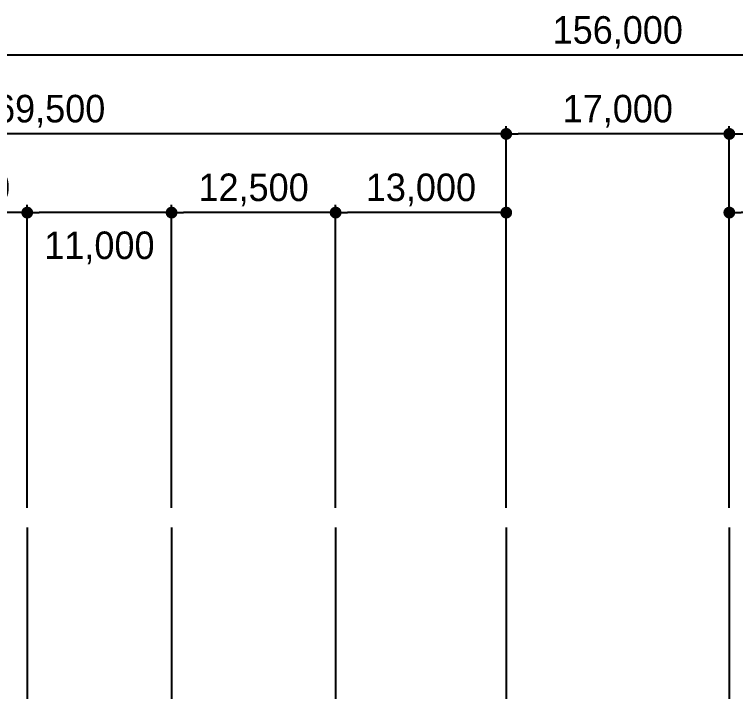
# Model space of a CAD drawing. Header units: millimetres. Extents: x 9068264 to 10076264, y 1307765 to 1705499.
# Drawn here: x 9256492 to 9311443, y 1573337 to 1624970 of the extents above; entities that cross this region are included whole.
import ezdxf

# ---------------------------------------------------------------- set-up
doc = ezdxf.new("R2010")
doc.units = ezdxf.units.MM
doc.header["$LTSCALE"] = 1000
doc.linetypes.add('x-평면도$0$CEN', pattern=[6.2, 6, -0.1, 0, -0.1])
doc.layers.get('DEFPOINTS').update_dxf_attribs({"color": 151})
doc.layers.add('3 dim0', color=7, linetype='Continuous')
doc.layers.add('x-평면도$0$A-중심선', color=10, linetype='x-평면도$0$CEN')
doc.styles.add('AUDIT_D_190715091641-0', font='')
doc.styles.get('AUDIT_D_190715091641-0').set_extended_font_data('Dotum')
doc.dimstyles.new('scale600', dxfattribs={"dimscale": 600, "dimtxt": 2, "dimasz": 1, "dimexe": 1, "dimexo": 2.5, "dimgap": 0.8, "dimtad": 1, "dimdec": 0, "dimzin": 0, "dimdsep": 46, "dimlunit": 6, "dimtxsty": 'AUDIT_D_190715091641-0', "dimblk": 'DOT', "dimcen": 0, "dimdle": 1, "dimclrd": 256, "dimclre": 256, "dimclrt": 3, "dimadec": 0, "dimazin": 0, "dimtfac": 1, "dimtdec": 0, "dimtix": 1, "dimtmove": 2, "dimatfit": 3, "dimldrblk": 'DOT', "dimfxl": 0, "dimtolj": 1, "dimtzin": 0, "dimarcsym": 0})

# ---------------------------------------------------------------- blocks, each defined once
blk = doc.blocks.new('_Dot')
at = {"color": 0, "linetype": 'ByBlock', "lineweight": -2}
blk.add_line((-0.5, 0), (-1, 0), dxfattribs=at)
at = {"color": 0, "linetype": 'ByBlock', "const_width": 0.5}
blk.add_lwpolyline([(-0.25, 0, 1), (0.25, 0, 1)], format="xyb", close=True, dxfattribs=at)
blk = doc.blocks.new('*D85')
at = {"layer": '3 dim0', "lineweight": -2, "transparency": 16777216}
for p, q in [((9224467, 1587358), (9224467, 1616458)), ((9293967, 1587358), (9293967, 1616458)), ((9293067, 1615858), (9225367, 1615858))]:
    blk.add_line(p, q, dxfattribs=at)
at = {"layer": 'DEFPOINTS', "color": 0, "transparency": 16777216}
for p in [(9224467, 1615858), (9224467, 1585858), (9293967, 1585858)]:
    blk.add_point(p, dxfattribs=at)
at = {"layer": '3 dim0', "lineweight": -2, "transparency": 16777216, "xscale": 900, "yscale": 900, "zscale": 900, "rotation": 180}
blk.add_blockref('_Dot', (9224467, 1615858), dxfattribs=at)
at = {"layer": '3 dim0', "lineweight": -2, "transparency": 16777216, "xscale": 900, "yscale": 900, "zscale": 900}
blk.add_blockref('_Dot', (9293967, 1615858), dxfattribs=at)
at = {"layer": '3 dim0', "color": 3, "transparency": 16777216, "insert": (9259217, 1617592), "char_height": 2100, "attachment_point": 5, "style": 'AUDIT_D_190715091641-0'}
blk.add_mtext('\\A1;69,500', dxfattribs=at)
blk = doc.blocks.new('*D86')
at = {"layer": '3 dim0', "lineweight": -2, "transparency": 16777216}
for p, q in [((9224467, 1587358), (9224467, 1622458)), ((9380467, 1587358), (9380467, 1622458)), ((9379567, 1621858), (9225367, 1621858))]:
    blk.add_line(p, q, dxfattribs=at)
at = {"layer": 'DEFPOINTS', "color": 0, "transparency": 16777216}
for p in [(9224467, 1621858), (9224467, 1585858), (9380467, 1585858)]:
    blk.add_point(p, dxfattribs=at)
at = {"layer": '3 dim0', "lineweight": -2, "transparency": 16777216, "xscale": 900, "yscale": 900, "zscale": 900, "rotation": 180}
blk.add_blockref('_Dot', (9224467, 1621858), dxfattribs=at)
at = {"layer": '3 dim0', "lineweight": -2, "transparency": 16777216, "xscale": 900, "yscale": 900, "zscale": 900}
blk.add_blockref('_Dot', (9380467, 1621858), dxfattribs=at)
at = {"layer": '3 dim0', "color": 3, "transparency": 16777216, "insert": (9302467, 1623592), "char_height": 2100, "attachment_point": 5, "style": 'AUDIT_D_190715091641-0'}
blk.add_mtext('\\A1;156,000', dxfattribs=at)
blk = doc.blocks.new('*D88')
at = {"layer": '3 dim0', "lineweight": -2, "transparency": 16777216}
for p, q in [((9310967, 1587358), (9310967, 1616458)), ((9380467, 1587358), (9380467, 1616458)), ((9311867, 1615858), (9379567, 1615858))]:
    blk.add_line(p, q, dxfattribs=at)
at = {"layer": 'DEFPOINTS', "color": 0, "transparency": 16777216}
for p in [(9380467, 1615858), (9310967, 1585858), (9380467, 1585858)]:
    blk.add_point(p, dxfattribs=at)
at = {"layer": '3 dim0', "lineweight": -2, "transparency": 16777216, "xscale": 900, "yscale": 900, "zscale": 900, "rotation": 180}
blk.add_blockref('_Dot', (9310967, 1615858), dxfattribs=at)
at = {"layer": '3 dim0', "lineweight": -2, "transparency": 16777216, "xscale": 900, "yscale": 900, "zscale": 900}
blk.add_blockref('_Dot', (9380467, 1615858), dxfattribs=at)
at = {"layer": '3 dim0', "color": 3, "transparency": 16777216, "insert": (9345717, 1617592), "char_height": 2100, "attachment_point": 5, "style": 'AUDIT_D_190715091641-0'}
blk.add_mtext('\\A1;69,500', dxfattribs=at)
blk = doc.blocks.new('*D90')
at = {"layer": '3 dim0', "lineweight": -2, "transparency": 16777216}
for p, q in [((9246467, 1587358), (9246467, 1610458)), ((9257467, 1587358), (9257467, 1610458)), ((9256567, 1609858), (9247367, 1609858))]:
    blk.add_line(p, q, dxfattribs=at)
at = {"layer": 'DEFPOINTS', "color": 0, "transparency": 16777216}
for p in [(9246467, 1609858), (9246467, 1585858), (9257467, 1585858)]:
    blk.add_point(p, dxfattribs=at)
at = {"layer": '3 dim0', "lineweight": -2, "transparency": 16777216, "xscale": 900, "yscale": 900, "zscale": 900, "rotation": 180}
blk.add_blockref('_Dot', (9246467, 1609858), dxfattribs=at)
at = {"layer": '3 dim0', "lineweight": -2, "transparency": 16777216, "xscale": 900, "yscale": 900, "zscale": 900}
blk.add_blockref('_Dot', (9257467, 1609858), dxfattribs=at)
at = {"layer": '3 dim0', "color": 3, "transparency": 16777216, "insert": (9251967, 1611592), "char_height": 2100, "attachment_point": 5, "style": 'AUDIT_D_190715091641-0'}
blk.add_mtext('\\A1;11,000', dxfattribs=at)
blk = doc.blocks.new('*D91')
at = {"layer": '3 dim0', "lineweight": -2, "transparency": 16777216}
for p, q in [((9280967, 1587358), (9280967, 1610458)), ((9293967, 1587358), (9293967, 1610458)), ((9293067, 1609858), (9281867, 1609858))]:
    blk.add_line(p, q, dxfattribs=at)
at = {"layer": 'DEFPOINTS', "color": 0, "transparency": 16777216}
for p in [(9280967, 1609858), (9280967, 1585858), (9293967, 1585858)]:
    blk.add_point(p, dxfattribs=at)
at = {"layer": '3 dim0', "lineweight": -2, "transparency": 16777216, "xscale": 900, "yscale": 900, "zscale": 900, "rotation": 180}
blk.add_blockref('_Dot', (9280967, 1609858), dxfattribs=at)
at = {"layer": '3 dim0', "lineweight": -2, "transparency": 16777216, "xscale": 900, "yscale": 900, "zscale": 900}
blk.add_blockref('_Dot', (9293967, 1609858), dxfattribs=at)
at = {"layer": '3 dim0', "color": 3, "transparency": 16777216, "insert": (9287467, 1611592), "char_height": 2100, "attachment_point": 5, "style": 'AUDIT_D_190715091641-0'}
blk.add_mtext('\\A1;13,000', dxfattribs=at)
blk = doc.blocks.new('*D92')
at = {"layer": '3 dim0', "lineweight": -2, "transparency": 16777216}
for p, q in [((9268467, 1587358), (9268467, 1610458)), ((9280967, 1587358), (9280967, 1610458)), ((9280067, 1609858), (9269367, 1609858))]:
    blk.add_line(p, q, dxfattribs=at)
at = {"layer": 'DEFPOINTS', "color": 0, "transparency": 16777216}
for p in [(9268467, 1609858), (9268467, 1585858), (9280967, 1585858)]:
    blk.add_point(p, dxfattribs=at)
at = {"layer": '3 dim0', "lineweight": -2, "transparency": 16777216, "xscale": 900, "yscale": 900, "zscale": 900, "rotation": 180}
blk.add_blockref('_Dot', (9268467, 1609858), dxfattribs=at)
at = {"layer": '3 dim0', "lineweight": -2, "transparency": 16777216, "xscale": 900, "yscale": 900, "zscale": 900}
blk.add_blockref('_Dot', (9280967, 1609858), dxfattribs=at)
at = {"layer": '3 dim0', "color": 3, "transparency": 16777216, "insert": (9274717, 1611592), "char_height": 2100, "attachment_point": 5, "style": 'AUDIT_D_190715091641-0'}
blk.add_mtext('\\A1;12,500', dxfattribs=at)
blk = doc.blocks.new('*D93')
at = {"layer": '3 dim0', "lineweight": -2, "transparency": 16777216}
for p, q in [((9293967, 1587358), (9293967, 1616458)), ((9310967, 1587358), (9310967, 1616458)), ((9310067, 1615858), (9294867, 1615858))]:
    blk.add_line(p, q, dxfattribs=at)
at = {"layer": 'DEFPOINTS', "color": 0, "transparency": 16777216}
for p in [(9293967, 1615858), (9293967, 1585858), (9310967, 1585858)]:
    blk.add_point(p, dxfattribs=at)
at = {"layer": '3 dim0', "lineweight": -2, "transparency": 16777216, "xscale": 900, "yscale": 900, "zscale": 900, "rotation": 180}
blk.add_blockref('_Dot', (9293967, 1615858), dxfattribs=at)
at = {"layer": '3 dim0', "lineweight": -2, "transparency": 16777216, "xscale": 900, "yscale": 900, "zscale": 900}
blk.add_blockref('_Dot', (9310967, 1615858), dxfattribs=at)
at = {"layer": '3 dim0', "color": 3, "transparency": 16777216, "insert": (9302467, 1617592), "char_height": 2100, "attachment_point": 5, "style": 'AUDIT_D_190715091641-0'}
blk.add_mtext('\\A1;17,000', dxfattribs=at)
blk = doc.blocks.new('*D94')
at = {"layer": '3 dim0', "lineweight": -2, "transparency": 16777216}
for p, q in [((9257467, 1587358), (9257467, 1610458)), ((9268467, 1587358), (9268467, 1610458)), ((9267567, 1609858), (9258367, 1609858))]:
    blk.add_line(p, q, dxfattribs=at)
at = {"layer": 'DEFPOINTS', "color": 0, "transparency": 16777216}
for p in [(9257467, 1609858), (9257467, 1585858), (9268467, 1585858)]:
    blk.add_point(p, dxfattribs=at)
at = {"layer": '3 dim0', "lineweight": -2, "transparency": 16777216, "xscale": 900, "yscale": 900, "zscale": 900, "rotation": 180}
blk.add_blockref('_Dot', (9257467, 1609858), dxfattribs=at)
at = {"layer": '3 dim0', "lineweight": -2, "transparency": 16777216, "xscale": 900, "yscale": 900, "zscale": 900}
blk.add_blockref('_Dot', (9268467, 1609858), dxfattribs=at)
at = {"layer": '3 dim0', "color": 3, "transparency": 16777216, "insert": (9262967, 1607170), "char_height": 2100, "attachment_point": 5, "style": 'AUDIT_D_190715091641-0'}
blk.add_mtext('\\A1;11,000', dxfattribs=at)
blk = doc.blocks.new('*D95')
at = {"layer": '3 dim0', "lineweight": -2, "transparency": 16777216}
for p, q in [((9310967, 1587358), (9310967, 1610458)), ((9324667, 1587358), (9324667, 1610458)), ((9323767, 1609858), (9311867, 1609858))]:
    blk.add_line(p, q, dxfattribs=at)
at = {"layer": 'DEFPOINTS', "color": 0, "transparency": 16777216}
for p in [(9310967, 1609858), (9310967, 1585858), (9324667, 1585858)]:
    blk.add_point(p, dxfattribs=at)
at = {"layer": '3 dim0', "lineweight": -2, "transparency": 16777216, "xscale": 900, "yscale": 900, "zscale": 900, "rotation": 180}
blk.add_blockref('_Dot', (9310967, 1609858), dxfattribs=at)
at = {"layer": '3 dim0', "lineweight": -2, "transparency": 16777216, "xscale": 900, "yscale": 900, "zscale": 900}
blk.add_blockref('_Dot', (9324667, 1609858), dxfattribs=at)
at = {"layer": '3 dim0', "color": 3, "transparency": 16777216, "insert": (9317817, 1611592), "char_height": 2100, "attachment_point": 5, "style": 'AUDIT_D_190715091641-0'}
blk.add_mtext('\\A1;13,700', dxfattribs=at)

msp = doc.modelspace()

# ---------------------------------------------------------------- linework, layer by layer
at = {"layer": 'x-평면도$0$A-중심선', "ltscale": 5}
for p, q in [((9257466.9, 1585858), (9257466.9, 1510552.2)), ((9268466.9, 1585858), (9268466.9, 1510552.2)), ((9280966.9, 1585858), (9280966.9, 1510552.2)), ((9293966.9, 1585858), (9293966.9, 1510552.2)), ((9310966.9, 1585858), (9310966.9, 1510552.2))]:
    msp.add_line(p, q, dxfattribs=at)

# ---------------------------------------------------------------- dimensions: what is measured, and where the dimension line sits
at = {"layer": '3 dim0'}
for base, p1, p2, picture, middle in [((9224466.9, 1621858), (9380466.9, 1585858), (9224466.9, 1585858), '*D86', (9302466.9, 1623591.7)), ((9224466.9, 1615858), (9293966.9, 1585858), (9224466.9, 1585858), '*D85', (9259216.9, 1617591.7)), ((9293966.9, 1615858), (9310966.9, 1585858), (9293966.9, 1585858), '*D93', (9302466.9, 1617591.7)), ((9246466.9, 1609858), (9257466.9, 1585858), (9246466.9, 1585858), '*D90', (9251966.9, 1611591.7)), ((9268466.9, 1609858), (9280966.9, 1585858), (9268466.9, 1585858), '*D92', (9274716.9, 1611591.7)), ((9280966.9, 1609858), (9293966.9, 1585858), (9280966.9, 1585858), '*D91', (9287466.9, 1611591.7)), ((9310966.9, 1609858), (9324666.9, 1585858), (9310966.9, 1585858), '*D95', (9317816.9, 1611591.7))]:
    dim = msp.add_linear_dim(base=base, p1=p1, p2=p2, angle=180, dimstyle='scale600', override={"dimtxt": 3.5, "dimasz": 1.5}, dxfattribs=at)
    dim.commit()
    dim.dimension.update_dxf_attribs({"geometry": picture, "text_midpoint": middle})
dim = msp.add_linear_dim(base=(9380466.9, 1615858), p1=(9310966.9, 1585858), p2=(9380466.9, 1585858), dimstyle='scale600', override={"dimtxt": 3.5, "dimasz": 1.5}, dxfattribs=at)
dim.commit()
dim.dimension.update_dxf_attribs({"geometry": '*D88', "text_midpoint": (9345716.9, 1617591.7)})
dim = msp.add_linear_dim(base=(9257466.9, 1609858), p1=(9268466.9, 1585858), p2=(9257466.9, 1585858), angle=180, dimstyle='scale600', override={"dimtxt": 3.5, "dimasz": 1.5}, dxfattribs=at)
dim.commit()
dim.dimension.update_dxf_attribs({"geometry": '*D94', "text_midpoint": (9262966.9, 1607170.5), "dimtype": 160})

doc.saveas('drawing.dxf')
